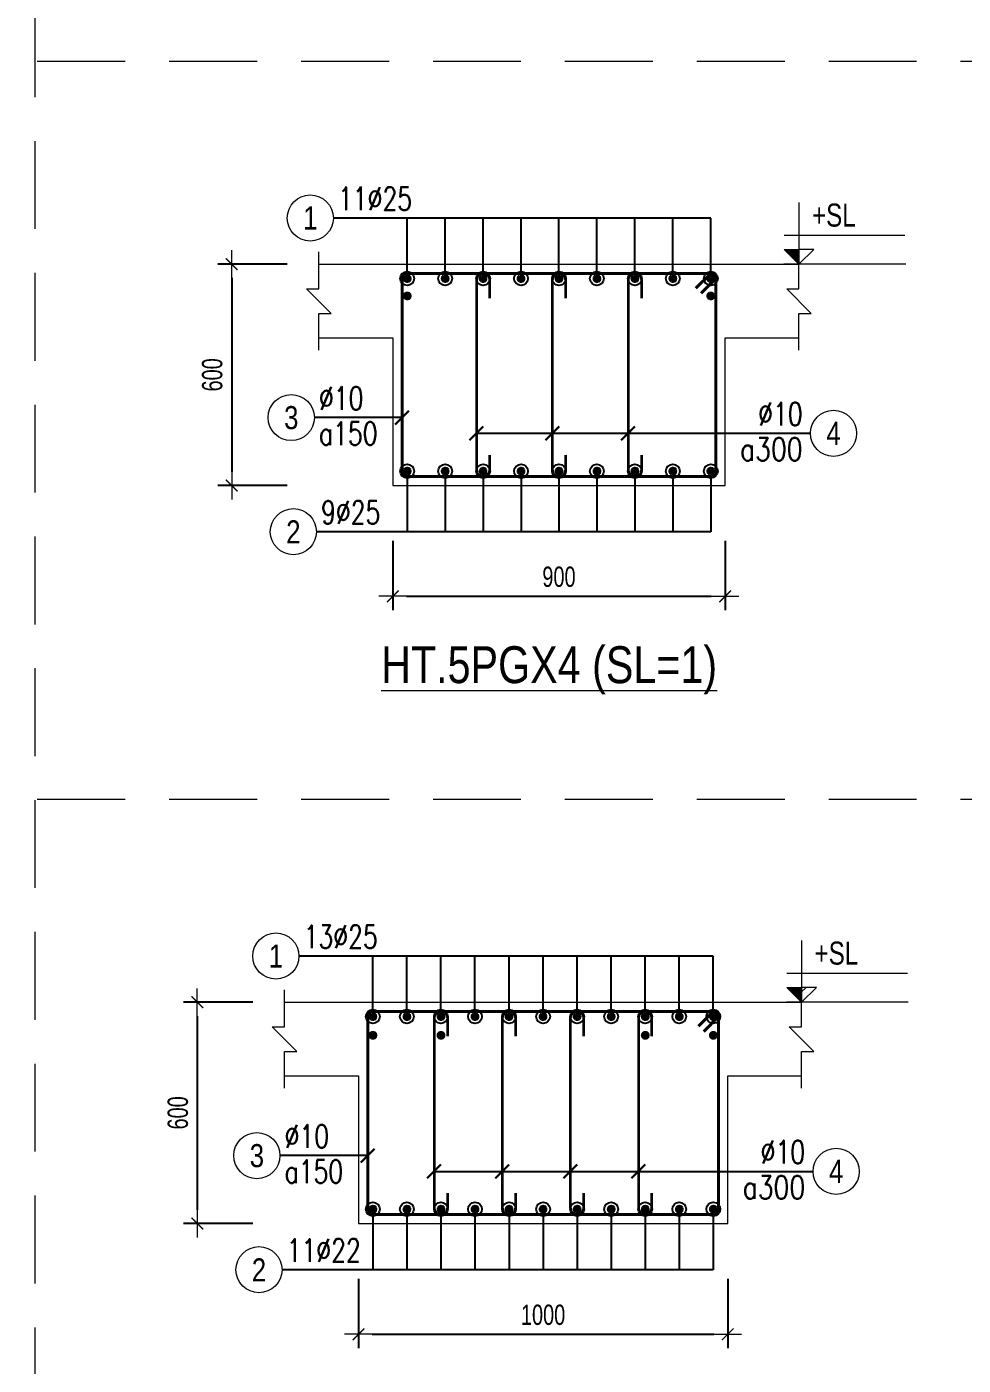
# Model space of a CAD drawing. Header units: millimetres. Extents: x 225489 to 327520, y -235866 to -221866.
# Drawn here: x 296227 to 298763, y -233399 to -229771 of the extents above; entities that cross this region are included whole.
import ezdxf
from ezdxf.enums import TextEntityAlignment as Align

# ---------------------------------------------------------------- set-up
doc = ezdxf.new("R2010")
doc.units = ezdxf.units.MM
doc.header["$PDMODE"] = 3
doc.linetypes.add('HIDDEN2', pattern=[4.762499999999999, 3.175, -1.5875])
doc.layers.get('0').update_dxf_attribs({"lineweight": 20})
doc.layers.get('Defpoints').update_dxf_attribs({"color": 151, "lineweight": 9})
for name, color, linetype, lineweight in [('NDC_S_ANNO', 7, 'Continuous', 20), ('NDC_S_CONTINUOUS', 3, 'Continuous', 20), ('NDC_S_DIM', 1, 'Continuous', 15), ('NDC_S_HIDDEN', 8, 'HIDDEN2', 13), ('NDC_S_REBAR', 4, 'Continuous', 35), ('NDC_S_STIRRUP', 4, 'Continuous', 40), ('NDC_S_TEXT SYMBOL', 7, 'Continuous', 20), ('NDC_S_THIN LINE', 8, 'Continuous', 9), ('NDC_S_VN TEXT', 7, 'Continuous', 20)]:
    doc.layers.add(name, color=color, linetype=linetype, lineweight=lineweight)
doc.styles.add('ARIAL', font='arial.ttf', dxfattribs={"width": 0.8})
doc.styles.add('NDC_ANNO', font='', dxfattribs={"width": 0.8})
doc.styles.add('NDC_DIM', font='', dxfattribs={"width": 0.75})
doc.styles.add('NDC_EN TXT', font='romans.shx', dxfattribs={"width": 0.8})
doc.styles.get('NDC_ANNO').set_extended_font_data('Dotum')
doc.styles.get('NDC_DIM').set_extended_font_data('Dotum')
doc.dimstyles.new('NDC_dim_25', dxfattribs={"dimscale": 25, "dimtxt": 2.2, "dimasz": 1.5, "dimexe": 1.5, "dimexo": 2.5, "dimgap": 1, "dimtad": 1, "dimdec": 0, "dimzin": 0, "dimdsep": 46, "dimtxsty": 'NDC_DIM', "dimblk": 'DIMMARK', "dimcen": 0.09, "dimdle": 1.2, "dimclrd": 1, "dimclre": 1, "dimclrt": 3, "dimadec": 0, "dimazin": 0, "dimtfac": 1, "dimtdec": 0, "dimtix": 1, "dimtofl": 0, "dimtmove": 0, "dimatfit": 3, "dimfxl": 6, "dimfxlon": 1, "dimtolj": 1, "dimtzin": 0, "dimarcsym": 0})

# ---------------------------------------------------------------- blocks, each defined once
blk = doc.blocks.new('kata_block_TD')
at = {"color": 6, "linetype": 'ByBlock', "lineweight": -2, "style": 'ARIAL', "width": 0.8}
blk.add_attdef('SECTDET2', text='', height=5, dxfattribs=at).set_placement((0, 7.970649532882817), align=Align.CENTER)
at = {"color": 0, "linetype": 'ByBlock', "lineweight": -2, "style": 'ARIAL', "width": 0.8}
blk.add_attdef('SECTDET1', text='', height=5, dxfattribs=at).set_placement((0, 1.470649532882817), align=Align.CENTER)
at = {"color": 3, "lineweight": 25, "style": 'ARIAL', "width": 0.8}
blk.add_attdef('SSCALE', text='', height=2.5, dxfattribs=at).set_placement((0, -3.998868953555331), align=Align.CENTER)
blk = doc.blocks.new('kata_block_CT')
at = {"layer": 'NDC_S_ANNO'}
blk.add_hatch(color=3, dxfattribs=at).paths.add_polyline_path([(0, 1.596954857557648), (-1.612010908633238, 1.596954857557648), (0, 0)])
at = {"layer": 'NDC_S_ANNO', "ltscale": 50}
h = blk.add_hatch(dxfattribs=at)
h.set_pattern_fill('ANSI31', color=256, scale=1.406250541793835, style=0)
h.set_pattern_definition([(45.00000000000001, (0, 5.456968210637569e-12), (-3.157122508925224, 3.157122508925225), [])])
h.paths.add_polyline_path([(0, 1.596954857557648), (0, 0), (1.612010908924276, 1.596954857557648)])
for p, q in [((-1.592704896858777, 3.140833880479477), (11.46947077315417, 3.140833880479477)), ((11.56125648126181, 5.456968210637569e-12), (-1.63869572513795, 5.456968210637569e-12))]:
    blk.add_line(p, q, dxfattribs=at)
for points in [[(0, 6.69495074864426), (0, 0)], [(0, 0), (-1.612010908924276, 1.596954857557648), (0, 1.596954857557648)], [(0, 0), (1.612010908924276, 1.596954857557648), (0, 1.596954857557648)]]:
    blk.add_lwpolyline(points, dxfattribs=at)
at = {"layer": 'NDC_S_ANNO', "color": 8, "ltscale": 50}
blk.add_lwpolyline([(0, 0), (-1.612010908633238, 1.596954857557648), (0, 1.596954857557648)], dxfattribs=at)
at = {"layer": 'NDC_S_TEXT SYMBOL', "color": 3, "style": 'NDC_ANNO', "width": 0.8}
blk.add_attdef('CT', (1.409564409346785, 4.068271311703938), '', height=2.5, dxfattribs=at)
blk = doc.blocks.new('DIMMARK')
at = {"layer": 'NDC_S_DIM', "color": 1}
blk.add_line((-1.5, 0), (1, 0), dxfattribs=at)
at = {"layer": 'NDC_S_DIM', "color": 2, "const_width": 0.1}
blk.add_lwpolyline([(-0.4242640687119285, -0.4242640687119285), (0.4242640687119285, 0.4242640687119285)], dxfattribs=at)
blk = doc.blocks.new('*D315')
at = {"layer": 'Defpoints', "color": 0, "transparency": 16777216}
for p in [(297218.2495640843, -231014.6993829691), (298118.2495640843, -231014.6993829691), (298118.2495640843, -231314.6993829691)]:
    blk.add_point(p, dxfattribs=at)
at = {"layer": 'NDC_S_DIM', "color": 1, "lineweight": -2, "transparency": 16777216}
for p, q in [((297218.2495640843, -231164.6993829691), (297218.2495640843, -231352.1993829691)), ((298118.2495640843, -231164.6993829691), (298118.2495640843, -231352.1993829691)), ((297255.7495640843, -231314.6993829691), (298080.7495640843, -231314.6993829691))]:
    blk.add_line(p, q, dxfattribs=at)
at = {"layer": 'NDC_S_DIM', "color": 1, "lineweight": -2, "transparency": 16777216, "xscale": 37.5, "yscale": 37.5, "zscale": 37.5, "rotation": 180}
blk.add_blockref('DIMMARK', (297218.2495640843, -231314.6993829691), dxfattribs=at)
at = {"layer": 'NDC_S_DIM', "color": 1, "lineweight": -2, "transparency": 16777216, "xscale": 37.5, "yscale": 37.5, "zscale": 37.5}
blk.add_blockref('DIMMARK', (298118.2495640843, -231314.6993829691), dxfattribs=at)
at = {"layer": 'NDC_S_DIM', "color": 3, "transparency": 16777216, "insert": (297668.2495640843, -231262.1620695363), "char_height": 55.00000000000001, "attachment_point": 5, "style": 'NDC_DIM'}
blk.add_mtext('\\A1;900', dxfattribs=at)
blk = doc.blocks.new('*D316')
at = {"layer": 'Defpoints', "color": 0, "transparency": 16777216}
for p in [(297287.9226886287, -230414.6993829692), (296781.9226886295, -231014.6993829692), (297287.9226886287, -231014.6993829692)]:
    blk.add_point(p, dxfattribs=at)
at = {"layer": 'NDC_S_DIM', "color": 1, "lineweight": -2, "transparency": 16777216}
for p, q in [((296931.9226886295, -230414.6993829692), (296744.4226886295, -230414.6993829692)), ((296781.9226886295, -230452.1993829692), (296781.9226886295, -230977.1993829692)), ((296931.9226886295, -231014.6993829692), (296744.4226886295, -231014.6993829692))]:
    blk.add_line(p, q, dxfattribs=at)
at = {"layer": 'NDC_S_DIM', "color": 1, "lineweight": -2, "transparency": 16777216, "xscale": 37.5, "yscale": 37.5, "zscale": 37.5}
for p, rotation in [((296781.9226886295, -230414.6993829692), 90), ((296781.9226886295, -231014.6993829692), 270)]:
    blk.add_blockref('DIMMARK', p, dxfattribs=dict(at, rotation=rotation))
at = {"layer": 'NDC_S_DIM', "color": 3, "transparency": 16777216, "insert": (296729.3853751966, -230714.6993829693), "char_height": 55.00000000000001, "attachment_point": 5, "rotation": 90, "style": 'NDC_DIM'}
blk.add_mtext('\\A1;600', dxfattribs=at)
blk = doc.blocks.new('kata_block_THEP')
at = {"layer": 'NDC_S_REBAR', "color": 0}
for p, q in [((-0.5, 0), (0.5, 0)), ((-0.3535533905960619, 0.353553390592424), (0.3535533905960619, -0.353553390592424)), ((0.3535533905960619, 0.353553390592424), (-0.3535533905960619, -0.353553390592424)), ((0, 0.5), (0, -0.5))]:
    blk.add_line(p, q, dxfattribs=at)
at = {"layer": 'NDC_S_REBAR', "color": 0, "const_width": 0.08333333333333334}
blk.add_lwpolyline([(-0.5, -1.818989403545856e-12, 1), (0.5000000000145519, -1.818989403545856e-12, 1), (-0.5, -1.818989403545856e-12, 1)], format="xyb", dxfattribs=at)
blk = doc.blocks.new('*U11')
blk.add_circle((-2.5, 0), 2.5)
at = {"layer": 'NDC_S_VN TEXT', "color": 3, "style": 'NDC_EN TXT', "width": 0.75}
blk.add_attdef('DK1', (0.5, 0.8455043070534884), '', height=2.5, dxfattribs=at)
at = {"layer": 'NDC_S_VN TEXT', "color": 7, "style": 'ARIAL', "width": 0.8}
blk.add_attdef('SH2', text='', height=2.5, dxfattribs=at).set_placement((-2.5, 0), align=Align.MIDDLE)
blk = doc.blocks.new('*U12')
blk.add_circle((-2.5, 0), 2.5)
at = {"layer": 'NDC_S_VN TEXT', "color": 3, "style": 'NDC_EN TXT', "width": 0.75}
for tag, p in [('DK1', (0.5, 0.8455043070534884)), ('KC1', (0.5, -2.972544307831413))]:
    blk.add_attdef(tag, p, '', height=2.5, dxfattribs=at)
at = {"layer": 'NDC_S_VN TEXT', "color": 7, "style": 'ARIAL', "width": 0.8}
blk.add_attdef('SH2', text='', height=2.5, dxfattribs=at).set_placement((-2.5, 0), align=Align.MIDDLE)
blk = doc.blocks.new('*U15')
blk.add_circle((2.5, 0), 2.5)
at = {"layer": 'NDC_S_VN TEXT', "color": 3, "style": 'NDC_EN TXT'}
for tag, width, p in [('DK2', 0.75, (-0.85, 0.8455043070534884)), ('KC2', 0.8, (-0.85, -2.972544307831413))]:
    blk.add_attdef(tag, text='', height=2.5, dxfattribs=dict(at, width=width)).set_placement(p, align=Align.RIGHT)
at = {"layer": 'NDC_S_VN TEXT', "color": 7, "style": 'ARIAL', "width": 0.8}
blk.add_attdef('SH3', text='', height=2.5, dxfattribs=at).set_placement((2.5, 0), align=Align.MIDDLE)
blk = doc.blocks.new('*D327')
at = {"layer": 'Defpoints', "color": 0, "transparency": 16777216}
for p in [(297125.2009534985, -233014.6993829668), (298125.2009534985, -233014.6993829668), (298125.2009534985, -233314.6993829668)]:
    blk.add_point(p, dxfattribs=at)
at = {"layer": 'NDC_S_DIM', "color": 1, "lineweight": -2, "transparency": 16777216}
for p, q in [((297125.2009534985, -233164.6993829668), (297125.2009534985, -233352.1993829668)), ((298125.2009534985, -233164.6993829668), (298125.2009534985, -233352.1993829668)), ((297162.7009534985, -233314.6993829668), (298087.7009534985, -233314.6993829668))]:
    blk.add_line(p, q, dxfattribs=at)
at = {"layer": 'NDC_S_DIM', "color": 1, "lineweight": -2, "transparency": 16777216, "xscale": 37.5, "yscale": 37.5, "zscale": 37.5, "rotation": 180}
blk.add_blockref('DIMMARK', (297125.2009534985, -233314.6993829668), dxfattribs=at)
at = {"layer": 'NDC_S_DIM', "color": 1, "lineweight": -2, "transparency": 16777216, "xscale": 37.5, "yscale": 37.5, "zscale": 37.5}
blk.add_blockref('DIMMARK', (298125.2009534985, -233314.6993829668), dxfattribs=at)
at = {"layer": 'NDC_S_DIM', "color": 3, "transparency": 16777216, "insert": (297625.2009534985, -233262.162069534), "char_height": 55.00000000000001, "attachment_point": 5, "style": 'NDC_DIM'}
blk.add_mtext('\\A1;1000', dxfattribs=at)
blk = doc.blocks.new('*D328')
at = {"layer": 'Defpoints', "color": 0, "transparency": 16777216}
for p in [(297194.8740780429, -232414.699382967), (296688.8740780435, -233014.699382967), (297194.8740780429, -233014.699382967)]:
    blk.add_point(p, dxfattribs=at)
at = {"layer": 'NDC_S_DIM', "color": 1, "lineweight": -2, "transparency": 16777216}
for p, q in [((296838.8740780435, -232414.699382967), (296651.3740780435, -232414.699382967)), ((296688.8740780435, -232452.199382967), (296688.8740780435, -232977.199382967)), ((296838.8740780435, -233014.699382967), (296651.3740780435, -233014.699382967))]:
    blk.add_line(p, q, dxfattribs=at)
at = {"layer": 'NDC_S_DIM', "color": 1, "lineweight": -2, "transparency": 16777216, "xscale": 37.5, "yscale": 37.5, "zscale": 37.5}
for p, rotation in [((296688.8740780435, -232414.699382967), 90), ((296688.8740780435, -233014.699382967), 270)]:
    blk.add_blockref('DIMMARK', p, dxfattribs=dict(at, rotation=rotation))
at = {"layer": 'NDC_S_DIM', "color": 3, "transparency": 16777216, "insert": (296636.3367646105, -232714.699382967), "char_height": 55.00000000000001, "attachment_point": 5, "rotation": 90, "style": 'NDC_DIM'}
blk.add_mtext('\\A1;600', dxfattribs=at)

msp = doc.modelspace()

# ---------------------------------------------------------------- linework, layer by layer
at = {"layer": 'NDC_S_CONTINUOUS'}
for points in [[(297018.2495640843, -230414.6993829691), (297218.2495640843, -230414.6993829691), (297218.2495640843, -230414.6993829691), (298118.2495640843, -230414.6993829691), (298118.2495640843, -230414.6993829691), (298318.2495640843, -230414.6993829691)], [(297018.2495640843, -230614.6993829691), (297218.2495640843, -230614.6993829691), (297218.2495640843, -231014.6993829691), (298118.2495640843, -231014.6993829691), (298118.2495640843, -230614.6993829691), (298318.2495640843, -230614.6993829691)], [(296925.2009534985, -232414.6993829668), (297125.2009534985, -232414.6993829668), (297125.2009534985, -232414.6993829668), (298125.2009534985, -232414.6993829668), (298125.2009534985, -232414.6993829668), (298325.2009534985, -232414.6993829668)], [(296925.2009534985, -232614.6993829668), (297125.2009534985, -232614.6993829668), (297125.2009534985, -233014.6993829668), (298125.2009534985, -233014.6993829668), (298125.2009534985, -232614.6993829668), (298325.2009534985, -232614.6993829668)]]:
    msp.add_lwpolyline(points, dxfattribs=at)
at = {"layer": 'NDC_S_HIDDEN', "ltscale": 75}
for p, q in [((296248.9182628123, -221865.8761660784), (296248.9182628123, -235865.8761660625)), ((306494.9620122865, -229865.8761660693), (288564.3854507066, -229865.8761660692)), ((306494.9620122865, -231865.876166067), (288564.3854507066, -231865.8761660669))]:
    msp.add_line(p, q, dxfattribs=at)
at = {"layer": 'NDC_S_REBAR'}
for points in [[(297481.3145676175, -230507.0440729024), (297481.3145676175, -230458.1309030926, 0.9999999999999999), (297444.4505676175, -230458.1309030926), (297444.4505676175, -230971.2673829691, 0.9999999999999999), (297481.3145676175, -230971.2673829691), (297481.3145676175, -230932.0104919602, -0.414213562)], [(297686.814567613, -230507.0440729024), (297686.814567613, -230458.1309030926, 0.9999999999999999), (297649.9505676129, -230458.1309030926), (297649.9505676129, -230971.2673829691, 0.9999999999999999), (297686.814567613, -230971.2673829691), (297686.814567613, -230932.0104919602, -0.414213562)], [(297892.3145676129, -230507.0440729024), (297892.3145676129, -230458.1309030926, 0.9999999999999999), (297855.4505676129, -230458.1309030926), (297855.4505676129, -230971.2673829691, 0.9999999999999999), (297892.3145676129, -230971.2673829691), (297892.3145676129, -230932.0104919602, -0.414213562)], [(297366.8999499679, -232507.0440729002), (297366.8999499679, -232458.1309030903, 0.9999999999999999), (297330.0359499678, -232458.1309030903), (297330.0359499678, -232971.2673829668, 0.9999999999999999), (297366.8999499679, -232971.2673829668), (297366.8999499679, -232932.010491958, -0.414213562)], [(297551.2999499759, -232507.0440729002), (297551.2999499759, -232458.1309030903, 0.9999999999999999), (297514.4359499759, -232458.1309030903), (297514.4359499759, -232971.2673829668, 0.9999999999999999), (297551.2999499759, -232971.2673829668), (297551.2999499759, -232932.010491958, -0.414213562)], [(297735.6999499679, -232507.0440729002), (297735.6999499679, -232458.1309030903, 0.9999999999999999), (297698.8359499678, -232458.1309030903), (297698.8359499678, -232971.2673829668, 0.9999999999999999), (297735.6999499679, -232971.2673829668), (297735.6999499679, -232932.010491958, -0.414213562)], [(297920.0999499678, -232507.0440729001), (297920.0999499678, -232458.1309030903, 0.9999999999999999), (297883.2359499678, -232458.1309030903), (297883.2359499678, -232971.2673829668, 0.9999999999999999), (297920.0999499678, -232971.2673829668), (297920.0999499678, -232932.0104919579, -0.414213562)]]:
    msp.add_lwpolyline(points, format="xyb", dxfattribs=at)
at = {"layer": 'NDC_S_STIRRUP'}
for points in [[(298039.2495640843, -230479.6993829691), (298079.2495640843, -230439.6993829691, -0.414213562), (298093.2495640843, -230453.6993829691), (298093.2495640843, -230975.6993829691, -0.414213562), (298079.2495640843, -230989.6993829691), (297257.2495640843, -230989.6993829691, -0.414213562), (297243.2495640843, -230975.6993829691), (297243.2495640843, -230453.6993829691, -0.414213562), (297257.2495640843, -230439.6993829691), (298079.2495640843, -230439.6993829691, -0.414213562), (298093.2495640843, -230453.6993829691), (298053.2495640843, -230493.6993829691)], [(298046.2009534985, -232479.6993829668), (298086.2009534985, -232439.6993829668, -0.414213562), (298100.2009534985, -232453.6993829668), (298100.2009534985, -232975.6993829668, -0.414213562), (298086.2009534985, -232989.6993829668), (297164.2009534985, -232989.6993829668, -0.414213562), (297150.2009534985, -232975.6993829668), (297150.2009534985, -232453.6993829668, -0.414213562), (297164.2009534985, -232439.6993829668), (298086.2009534985, -232439.6993829668, -0.414213562), (298100.2009534985, -232453.6993829668), (298060.2009534985, -232493.6993829668)]]:
    msp.add_lwpolyline(points, format="xyb", dxfattribs=at)
at = {"layer": 'NDC_S_THIN LINE'}
for points in [[(297018.2495640843, -230648.0327163025), (297018.2495640843, -230548.0327163025), (297051.5828974176, -230548.0327163025), (296984.9162307509, -230481.3660496358), (297018.2495640843, -230481.3660496358), (297018.2495640843, -230381.3660496358)], [(298318.2495640843, -230648.0327163025), (298318.2495640843, -230548.0327163025), (298351.5828974176, -230548.0327163025), (298284.9162307509, -230481.3660496358), (298318.2495640843, -230481.3660496358), (298318.2495640843, -230381.3660496358)], [(296925.2009534985, -232648.0327163002), (296925.2009534985, -232548.0327163002), (296958.5342868319, -232548.0327163002), (296891.8676201652, -232481.3660496335), (296925.2009534985, -232481.3660496335), (296925.2009534985, -232381.3660496335)], [(298325.2009534985, -232648.0327163002), (298325.2009534985, -232548.0327163002), (298358.5342868319, -232548.0327163002), (298291.8676201652, -232481.3660496335), (298325.2009534985, -232481.3660496335), (298325.2009534985, -232381.3660496335)]]:
    msp.add_lwpolyline(points, dxfattribs=at)

# ---------------------------------------------------------------- block references
at = {"layer": 'NDC_S_REBAR', "xscale": 22, "yscale": 22, "zscale": 22}
for p in [(297257.2495640843, -230453.6993829691), (297359.999564092, -230453.6993829613), (297462.7495640909, -230453.6993829625), (297565.4995640898, -230453.6993829636), (297668.2495640887, -230453.6993829647), (297770.9995640875, -230453.6993829658), (297873.7495640865, -230453.6993829669), (297976.4995640853, -230453.699382968), (298079.2495640843, -230453.6993829691), (297257.2495640843, -230500.8303301471), (298079.2495640843, -230500.8303301471), (297257.2495640843, -230975.6993829691), (297359.999564092, -230975.6993829613), (297462.7495640909, -230975.6993829625), (297565.4995640898, -230975.6993829636), (297668.2495640887, -230975.6993829647), (297770.9995640875, -230975.6993829658), (297873.7495640865, -230975.6993829669), (297976.4995640853, -230975.699382968), (298079.2495640843, -230975.6993829691), (297164.2009534985, -232453.6993829668), (297256.4009534986, -232453.6993829668), (297348.6009534985, -232453.6993829668), (297440.8009534985, -232453.6993829668), (297533.0009534985, -232453.6993829668), (297625.2009534985, -232453.6993829668), (297717.4009534986, -232453.6993829668), (297809.6009534985, -232453.6993829668), (297901.8009534985, -232453.6993829668), (297994.0009534985, -232453.6993829668), (298086.2009534985, -232453.6993829668), (297164.2009534985, -232504.5345358122), (297348.6009534985, -232504.5345358122), (297901.8009534985, -232504.5345358122), (298086.2009534985, -232504.5345358122), (297164.2009534985, -232975.6993829668), (297256.4009534986, -232975.6993829668), (297348.6009534985, -232975.6993829668), (297440.8009534985, -232975.6993829668), (297533.0009534985, -232975.6993829668), (297625.2009534985, -232975.6993829668), (297717.4009534986, -232975.6993829668), (297809.6009534985, -232975.6993829668), (297901.8009534985, -232975.6993829668), (297994.0009534985, -232975.6993829668), (298086.2009534985, -232975.6993829668)]:
    msp.add_blockref('kata_block_THEP', p, dxfattribs=at)
at = {"layer": 'NDC_S_THIN LINE', "xscale": 25, "yscale": 25, "zscale": 25}
for name, p, values in [('*U11', (297057.2495640843, -230289.6993829691), {'SH2': '1', 'DK1': '11%%c25'}), ('*U12', (297005.7495640843, -230830.5200535787), {'SH2': '3', 'DK1': '%%c10', 'KC1': 'a150'}), ('*U15', (298349.3057629485, -230873.1665111484), {'SH3': '4', 'DK2': '%%c10', 'KC2': 'a300'}), ('*U11', (297011.4104553704, -231139.6993829691), {'SH2': '2', 'DK1': '9%%c25'}), ('*U11', (296964.2009534985, -232289.6993829668), {'SH2': '1', 'DK1': '13%%c25'}), ('*U12', (296912.7009534985, -232830.5200535764), {'SH2': '3', 'DK1': '%%c10', 'KC1': 'a150'}), ('*U15', (298356.2571523627, -232873.1665111462), {'SH3': '4', 'DK2': '%%c10', 'KC2': 'a300'}), ('*U11', (296918.3618447846, -233139.6993829668), {'SH2': '2', 'DK1': '11%%c22'})]:
    msp.add_blockref(name, p, dxfattribs=at).add_auto_attribs(values)
at = {"layer": 'NDC_S_VN TEXT', "xscale": 25, "yscale": 25, "zscale": 25}
for p in [(298318.2495640843, -230414.6993829691), (298325.2009534985, -232414.6993829668)]:
    msp.add_blockref('kata_block_CT', p, dxfattribs=at).add_auto_attribs({'CT': '+SL'})
at = {"layer": 'NDC_S_VN TEXT'}
ref = msp.add_blockref('kata_block_TD', (297641.5079384419, -231579.6050299061), dxfattribs=dict(at, xscale=20, yscale=20, zscale=20))
ref.add_attrib('SECTDET1', '%%uHT.5PGX4 (SL=1)', dxfattribs={"layer": '0', "color": 0, "linetype": 'ByBlock', "lineweight": -2, "height": 100, "style": 'ARIAL', "width": 0.8}).set_placement((297641.5079384419, -231550.1920392484), align=Align.CENTER)

# ---------------------------------------------------------------- dimensions: what is measured, and where the dimension line sits
at = {"layer": 'NDC_S_DIM'}
for base, p1, p2, picture, middle in [((296781.9226886295, -231014.6993829692), (297287.9226886286, -230414.6993829691), (297287.9226886286, -231014.6993829691), '*D316', (296729.3853751966, -230714.6993829693)), ((296688.8740780435, -233014.699382967), (297194.8740780428, -232414.6993829668), (297194.8740780428, -233014.6993829668), '*D328', (296636.3367646105, -232714.699382967))]:
    dim = msp.add_linear_dim(base=base, p1=p1, p2=p2, angle=270, dimstyle='NDC_dim_25', dxfattribs=at)
    dim.commit()
    dim.dimension.update_dxf_attribs({"geometry": picture, "text_midpoint": middle})
for base, p1, p2, picture, middle in [((298118.2495640843, -231314.6993829691), (297218.2495640843, -231014.6993829691), (298118.2495640843, -231014.6993829691), '*D315', (297668.2495640843, -231262.1620695363)), ((298125.2009534985, -233314.6993829668), (297125.2009534985, -233014.6993829668), (298125.2009534985, -233014.6993829668), '*D327', (297625.2009534985, -233262.162069534))]:
    dim = msp.add_linear_dim(base=base, p1=p1, p2=p2, dimstyle='NDC_dim_25', dxfattribs=at)
    dim.commit()
    dim.dimension.update_dxf_attribs({"geometry": picture, "text_midpoint": middle})

# ---------------------------------------------------------------- leaders
at = {"layer": 'NDC_S_THIN LINE'}
for points, override in [([(297257.2495640843, -230453.6993829691), (297257.2495640843, -230289.6993829691), (297057.2495640843, -230289.6993829691)], {"dimldrblk": 'DotBlank'}), ([(298079.2495640843, -230453.6993829691), (298079.2495640843, -230289.6993829691), (297057.2495640843, -230289.6993829691)], {"dimldrblk": 'DotBlank'}), ([(297359.999564092, -230453.6993829613), (297359.999564092, -230289.6993829613), (297159.999564092, -230289.6993829613)], {"dimldrblk": 'DotBlank'}), ([(297462.7495640843, -230453.6993829691), (297462.7495640843, -230289.6993829691), (297262.7495640843, -230289.6993829691)], {"dimldrblk": 'DotBlank'}), ([(297565.4995640953, -230453.6993829691), (297565.4995640953, -230289.6993829691), (297365.4995640953, -230289.6993829691)], {"dimldrblk": 'DotBlank'}), ([(297668.2495640887, -230453.6993829691), (297668.2495640887, -230289.6993829691), (297468.2495640887, -230289.6993829691)], {"dimldrblk": 'DotBlank'}), ([(297770.9995640909, -230453.6993829691), (297770.9995640909, -230289.6993829691), (297570.9995640909, -230289.6993829691)], {"dimldrblk": 'DotBlank'}), ([(297873.7495640843, -230453.6993829691), (297873.7495640843, -230289.6993829691), (297673.7495640843, -230289.6993829691)], {"dimldrblk": 'DotBlank'}), ([(297976.4995640853, -230453.699382968), (297976.4995640853, -230289.699382968), (297776.4995640853, -230289.699382968)], {"dimldrblk": 'DotBlank'}), ([(297243.2495640843, -230830.5200535787), (297005.7495640843, -230830.5200535787)], {"dimldrblk": 'ArchTick'}), ([(297444.4282376124, -230873.1665111484), (298349.3057629485, -230873.1665111484)], {"dimldrblk": 'ArchTick'}), ([(297649.9282376078, -230873.1665111484), (298349.3057629485, -230873.1665111484)], {"dimldrblk": 'ArchTick'}), ([(297855.4282376078, -230873.1665111484), (298349.3057629485, -230873.1665111484)], {"dimldrblk": 'ArchTick'}), ([(297257.2495640843, -230975.6993829691), (297257.2495640843, -231139.6993829691), (297011.4104553704, -231139.6993829691)], {"dimldrblk": 'DotBlank'}), ([(298079.2495640843, -230975.6993829691), (298079.2495640843, -231139.6993829691), (297011.4104553704, -231139.6993829691)], {"dimldrblk": 'DotBlank'}), ([(297359.999564092, -230975.6993829613), (297359.999564092, -231139.6993829613), (297159.999564092, -231139.6993829613)], {"dimldrblk": 'DotBlank'}), ([(297462.7495640843, -230975.6993829691), (297462.7495640843, -231139.6993829691), (297262.7495640843, -231139.6993829691)], {"dimldrblk": 'DotBlank'}), ([(297565.4995640953, -230975.6993829691), (297565.4995640953, -231139.6993829691), (297365.4995640953, -231139.6993829691)], {"dimldrblk": 'DotBlank'}), ([(297668.2495640887, -230975.6993829691), (297668.2495640887, -231139.6993829691), (297468.2495640887, -231139.6993829691)], {"dimldrblk": 'DotBlank'}), ([(297770.9995640909, -230975.6993829691), (297770.9995640909, -231139.6993829691), (297570.9995640909, -231139.6993829691)], {"dimldrblk": 'DotBlank'}), ([(297873.7495640843, -230975.6993829691), (297873.7495640843, -231139.6993829691), (297673.7495640843, -231139.6993829691)], {"dimldrblk": 'DotBlank'}), ([(297976.4995640853, -230975.699382968), (297976.4995640853, -231139.699382968), (297776.4995640853, -231139.699382968)], {"dimldrblk": 'DotBlank'}), ([(297164.2009534985, -232453.6993829668), (297164.2009534985, -232289.6993829668), (296964.2009534985, -232289.6993829668)], {"dimldrblk": 'DotBlank'}), ([(298086.2009534985, -232453.6993829668), (298086.2009534985, -232289.6993829668), (296964.2009534985, -232289.6993829668)], {"dimldrblk": 'DotBlank'}), ([(297256.4009534986, -232453.6993829668), (297256.4009534986, -232289.6993829668), (297056.4009534986, -232289.6993829668)], {"dimldrblk": 'DotBlank'}), ([(297348.6009534987, -232453.6993829669), (297348.6009534987, -232289.6993829669), (297148.6009534987, -232289.6993829669)], {"dimldrblk": 'DotBlank'}), ([(297440.8009534985, -232453.6993829668), (297440.8009534985, -232289.6993829668), (297240.8009534985, -232289.6993829668)], {"dimldrblk": 'DotBlank'}), ([(297533.0009534985, -232453.6993829668), (297533.0009534985, -232289.6993829668), (297333.0009534985, -232289.6993829668)], {"dimldrblk": 'DotBlank'}), ([(297625.2009534987, -232453.6993829669), (297625.2009534987, -232289.6993829669), (297425.2009534987, -232289.6993829669)], {"dimldrblk": 'DotBlank'}), ([(297717.4009534986, -232453.6993829668), (297717.4009534986, -232289.6993829668), (297517.4009534986, -232289.6993829668)], {"dimldrblk": 'DotBlank'}), ([(297809.6009534985, -232453.6993829668), (297809.6009534985, -232289.6993829668), (297609.6009534985, -232289.6993829668)], {"dimldrblk": 'DotBlank'}), ([(297901.8009534985, -232453.6993829668), (297901.8009534985, -232289.6993829668), (297701.8009534985, -232289.6993829668)], {"dimldrblk": 'DotBlank'}), ([(297994.0009534985, -232453.6993829668), (297994.0009534985, -232289.6993829668), (297794.0009534985, -232289.6993829668)], {"dimldrblk": 'DotBlank'}), ([(297150.2009534985, -232830.5200535764), (296912.7009534985, -232830.5200535764)], {"dimldrblk": 'ArchTick'}), ([(297330.0359499678, -232873.1665111462), (298356.2571523627, -232873.1665111462)], {"dimldrblk": 'ArchTick'}), ([(297514.4359499759, -232873.1665111462), (298356.2571523627, -232873.1665111462)], {"dimldrblk": 'ArchTick'}), ([(297698.8359499678, -232873.1665111462), (298356.2571523627, -232873.1665111462)], {"dimldrblk": 'ArchTick'}), ([(297883.2359499678, -232873.1665111462), (298356.2571523627, -232873.1665111462)], {"dimldrblk": 'ArchTick'}), ([(297164.2009534985, -232975.6993829668), (297164.2009534985, -233139.6993829668), (296918.3618447846, -233139.6993829668)], {"dimldrblk": 'DotBlank'}), ([(298086.2009534985, -232975.6993829668), (298086.2009534985, -233139.6993829668), (296918.3618447846, -233139.6993829668)], {"dimldrblk": 'DotBlank'}), ([(297256.4009534986, -232975.6993829668), (297256.4009534986, -233139.6993829668), (297010.5618447847, -233139.6993829668)], {"dimldrblk": 'DotBlank'}), ([(297348.6009534987, -232975.6993829669), (297348.6009534987, -233139.6993829669), (297102.7618447848, -233139.6993829669)], {"dimldrblk": 'DotBlank'}), ([(297440.8009534985, -232975.6993829668), (297440.8009534985, -233139.6993829668), (297194.9618447846, -233139.6993829668)], {"dimldrblk": 'DotBlank'}), ([(297533.0009534985, -232975.6993829668), (297533.0009534985, -233139.6993829668), (297287.1618447846, -233139.6993829668)], {"dimldrblk": 'DotBlank'}), ([(297625.2009534987, -232975.6993829669), (297625.2009534987, -233139.6993829669), (297379.3618447848, -233139.6993829669)], {"dimldrblk": 'DotBlank'}), ([(297717.4009534986, -232975.6993829668), (297717.4009534986, -233139.6993829668), (297471.5618447847, -233139.6993829668)], {"dimldrblk": 'DotBlank'}), ([(297809.6009534985, -232975.6993829668), (297809.6009534985, -233139.6993829668), (297563.7618447846, -233139.6993829668)], {"dimldrblk": 'DotBlank'}), ([(297901.8009534985, -232975.6993829668), (297901.8009534985, -233139.6993829668), (297655.9618447846, -233139.6993829668)], {"dimldrblk": 'DotBlank'}), ([(297994.0009534985, -232975.6993829668), (297994.0009534985, -233139.6993829668), (297748.1618447846, -233139.6993829668)], {"dimldrblk": 'DotBlank'})]:
    msp.add_leader(points, dimstyle='NDC_dim_25', override=override, dxfattribs=at)

doc.saveas('drawing.dxf')
